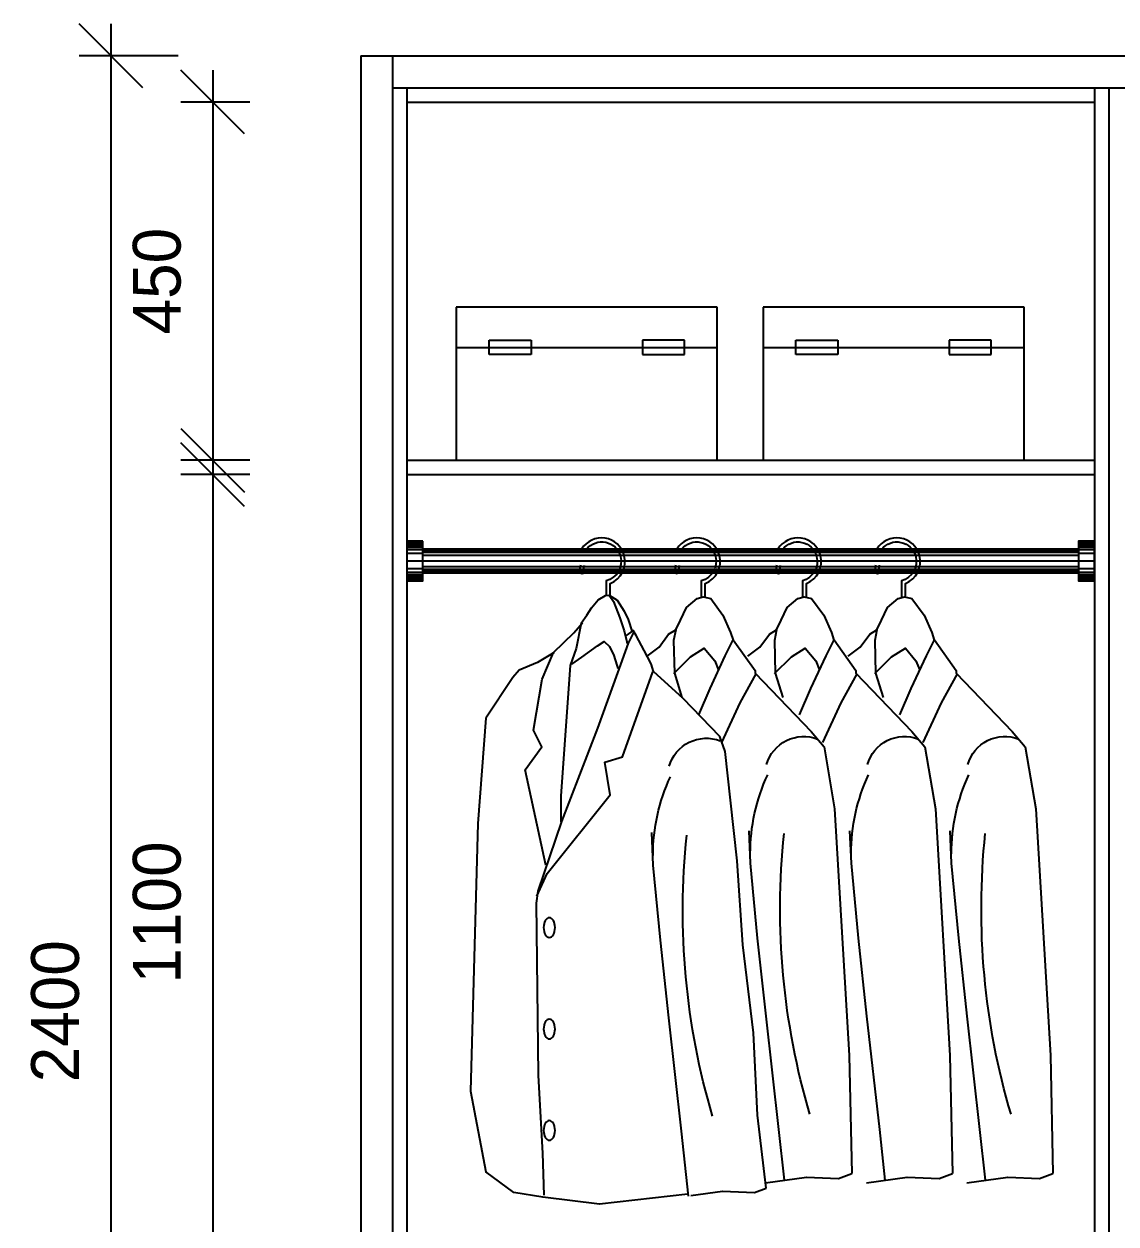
# Model space of a CAD drawing. Header units: millimetres. Extents: x 24776 to 57176, y -19492 to 15017.
# Drawn here: x 52503 to 53874, y -6092 to -4585 of the extents above; entities that cross this region are included whole.
import ezdxf

# ---------------------------------------------------------------- set-up
doc = ezdxf.new("R2010")
doc.units = ezdxf.units.MM
doc.header["$PDMODE"] = 3
doc.styles.add('RomanS', font='')
doc.styles.get('RomanS').set_extended_font_data('YouYuan')
doc.dimstyles.new('SC40', dxfattribs={"dimtxt": 60, "dimasz": 80, "dimexe": 40, "dimexo": 40, "dimgap": 40, "dimtad": 1, "dimdec": 0, "dimzin": 0, "dimdsep": 46, "dimtxsty": 'RomanS', "dimblk": 'OBLIQUE', "dimcen": 0, "dimdle": 40, "dimclrd": 9, "dimclre": 9, "dimclrt": 4, "dimadec": 0, "dimazin": 0, "dimtfac": 1, "dimtdec": 0, "dimtix": 1, "dimtmove": 2, "dimatfit": 1, "dimldrblk": 'DOT', "dimfxl": 1, "dimtolj": 1, "dimtzin": 0, "dimlwd": -1, "dimlwe": -1, "dimarcsym": 0})

# ---------------------------------------------------------------- blocks, each defined once
blk = doc.blocks.new('_Oblique')
at = {"color": 0, "linetype": 'ByBlock', "lineweight": -2}
blk.add_line((-0.5, -0.5), (0.5, 0.5), dxfattribs=at)
blk = doc.blocks.new('*D420')
at = {"color": 9, "transparency": 16777216}
for p, q in [((52611.9, -7064.8), (52611.9, -4584.8)), ((52696.3, -4624.8), (52571.9, -4624.8)), ((52696.3, -7024.8), (52571.9, -7024.8))]:
    blk.add_line(p, q, dxfattribs=at)
at = {"layer": 'Defpoints', "color": 0, "transparency": 16777216}
for p in [(52611.9, -4624.8), (52736.3, -4624.8), (52736.3, -7024.8)]:
    blk.add_point(p, dxfattribs=at)
at = {"color": 9, "transparency": 16777216, "xscale": 80, "yscale": 80, "zscale": 80}
for p, rotation in [((52611.9, -4624.8), 90), ((52611.9, -7024.8), 270)]:
    blk.add_blockref('_Oblique', p, dxfattribs=dict(at, rotation=rotation))
at = {"color": 4, "transparency": 16777216, "insert": (52541.9, -5824.8), "char_height": 60, "attachment_point": 5, "rotation": 90, "style": 'RomanS'}
blk.add_mtext('\\A1;2400', dxfattribs=at)
blk = doc.blocks.new('_Dot')
at = {"color": 0, "linetype": 'ByBlock', "lineweight": -2}
blk.add_line((-0.5, 0), (-1, 0), dxfattribs=at)
at = {"color": 0, "linetype": 'ByBlock', "const_width": 0.5}
blk.add_lwpolyline([(-0.25, 0, 1), (0.25, 0, 1)], format="xyb", close=True, dxfattribs=at)
blk = doc.blocks.new('SDFFAASF')
at = {"color": 250}
for p, q in [((47231.7, 12349.3), (47242, 12216.9)), ((47242, 12216.9), (47251.2, 11880.6)), ((47251.2, 11880.6), (47231.7, 11779.4))]:
    blk.add_line(p, q, dxfattribs=at)
for points in [[(46704.7, 12500.4), (46704.7, 12518.1, -0.375799), (46687, 12553.4, -0.662316), (46740.6, 12561.4)], [(46734.4, 12561.4, 0.616313), (46691.8, 12552.2, 0.413702), (46709.7, 12521.7), (46709.7, 12500.4)], [(46829.1, 12500.4), (46829.1, 12518.1, -0.375799), (46811.4, 12553.4, -0.662316), (46864.9, 12561.4)], [(46858.8, 12561.4, 0.616313), (46816.2, 12552.2, 0.413702), (46834.1, 12521.7), (46834.1, 12500.4)], [(46956.2, 12500.8), (46956.2, 12518.1, -0.375799), (46938.4, 12553.4, -0.662316), (46992, 12561.4)], [(46985.9, 12561.4, 0.616313), (46943.3, 12552.2, 0.413702), (46961.2, 12521.7), (46961.2, 12501.1)], [(47075.7, 12503.1), (47075.7, 12518.1, -0.375799), (47057.9, 12553.4, -0.662316), (47111.5, 12561.4)], [(47105.4, 12561.4, 0.616313), (47062.7, 12552.2, 0.413702), (47080.7, 12521.7), (47080.7, 12503.5)], [(46742.2, 12541.4, -0.068798), (46742.6, 12533.3, -1.055238), (46737.6, 12533.8, 0.07858), (46737.1, 12541.4)], [(46866.6, 12541.4, -0.068798), (46867, 12533.3, -1.055238), (46862, 12533.8, 0.07858), (46861.5, 12541.4)], [(46993.6, 12541.4, -0.068798), (46994, 12533.3, -1.055238), (46989.1, 12533.8, 0.07858), (46988.5, 12541.4)], [(47113.1, 12541.4, -0.068798), (47113.5, 12533.3, -1.055238), (47108.5, 12533.8, 0.07858), (47108, 12541.4)]]:
    blk.add_lwpolyline(points, format="xyb", dxfattribs=at)
for points in [[(46740.4, 12460.2), (46734.7, 12472.1), (46727.1, 12488), (46713.7, 12499.5), (46706, 12501.4), (46696.5, 12499.5), (46681.2, 12478.4), (46671.6, 12456.8), (46668.4, 12447.2)], [(46866.5, 12460.2), (46860.8, 12472.1), (46853.1, 12488), (46839.7, 12499.5), (46832.1, 12501.4), (46822.5, 12499.5), (46807.2, 12478.4), (46797.7, 12456.8), (46794.5, 12447.2)], [(46993.1, 12460.2), (46987.4, 12472.1), (46979.8, 12488), (46966.4, 12499.5), (46958.7, 12501.4), (46949.2, 12499.5), (46933.9, 12478.4), (46924.3, 12456.8), (46921.1, 12447.2)], [(47076.8, 12503.8), (47066.7, 12497.2), (47057.9, 12483.5), (47052.9, 12473), (47048, 12457.7)], [(47112.2, 12468.5), (47105, 12478.6), (47099.1, 12487.8), (47090.6, 12497.9), (47081.4, 12503.1), (47076.8, 12503.8), (47071.6, 12495.6), (47063.4, 12475.3), (47057.9, 12459), (47054.6, 12444.9), (47054.3, 12443)], [(47156.4, 12164.4), (47182.5, 12284.2), (47161.6, 12313.2), (47172.1, 12334.1), (47160.9, 12398.1), (47146.7, 12431.6), (47121.4, 12456.1), (47110.2, 12468.8)], [(47112.2, 12468.5), (47118.4, 12436.8), (47125.9, 12415.2), (47137.8, 12251.5), (47137.8, 12218.7)], [(46776.6, 12427), (46761.5, 12438.3), (46749.6, 12454.7), (46740.4, 12460.2), (46743.2, 12446.5), (46742.3, 12405.5), (46732.8, 12375.1)], [(46902.7, 12427), (46887.5, 12438.3), (46875.6, 12454.7), (46866.5, 12460.2), (46869.2, 12446.5), (46868.3, 12405.5), (46858.8, 12375.1)], [(46879.5, 11758.7), (46890.4, 11850.3), (46895.5, 11954), (46909.1, 12064.4), (46915.9, 12169.8), (46924.4, 12246.3), (46931.2, 12307.4), (46938, 12326.1), (46983.9, 12373.7), (47021.4, 12407.7), (47024.3, 12417.2), (47033, 12434), (47042.8, 12453), (47046.9, 12459.4), (47055.5, 12453), (47056.7, 12452.5)], [(47029.3, 12427), (47014.2, 12438.3), (47002.3, 12454.7), (46993.1, 12460.2), (46995.9, 12446.5), (46995, 12405.5), (46985.5, 12375.1)], [(47045.7, 12457.7), (47053.2, 12443.2), (47066.5, 12406.2), (47091.4, 12336.7), (47136.6, 12219.3), (47166.7, 12131.7), (47168.8, 12116.9), (47166, 11900.3), (47160.8, 11802.8), (47159.1, 11750.1)], [(46711.6, 12353.4), (46697.5, 12386.3), (46678.3, 12427.4), (46668.3, 12447.4), (46640.9, 12409.1), (46640.9, 12405.5), (46570.6, 12332.5), (46554.1, 12313.3), (46540.9, 12235.3), (46522.6, 11925.3), (46519.3, 11777.1)], [(46837.7, 12353.4), (46823.6, 12386.3), (46804.4, 12427.4), (46794.4, 12447.4), (46767, 12409.1), (46767, 12405.5), (46696.6, 12332.5), (46680.2, 12313.3), (46666.9, 12235.3), (46648.7, 11925.3), (46645.4, 11777.1)], [(46743, 12405.2), (46722, 12426.2), (46704.7, 12437), (46691.4, 12421.1), (46686.7, 12409.5)], [(46964.3, 12353.4), (46950.2, 12386.3), (46931, 12427.4), (46921, 12447.4), (46893.6, 12409.1), (46893.6, 12405.5), (46823.3, 12332.5), (46806.8, 12313.3), (46793.6, 12235.3), (46775.3, 11925.3), (46772, 11777.1)], [(46869, 12405.2), (46848, 12426.2), (46830.8, 12437), (46817.4, 12421.1), (46812.8, 12409.5)], [(46995.7, 12405.2), (46974.7, 12426.2), (46957.4, 12437), (46944.1, 12421.1), (46939.4, 12409.5)], [(47124, 12417.1), (47111.2, 12425.6), (47091.6, 12440), (47083.1, 12445.2), (47076.5, 12439), (47070.9, 12427.9), (47067.3, 12415.8), (47066, 12411.6)], [(47146, 12431.6), (47166.9, 12418.9), (47189.9, 12409.2), (47198.1, 12400.3)], [(46682.5, 12318.4), (46659.5, 12368.5), (46639.4, 12404.9)], [(46808.6, 12318.4), (46785.6, 12368.5), (46765.5, 12404.9)], [(46935.2, 12318.4), (46912.2, 12368.5), (46892.1, 12404.9)], [(47167.7, 12125.5), (47154.6, 12154.2), (47075.6, 12252.9), (47082.2, 12294), (47060, 12300.5), (47022.1, 12407.4)], [(47198.1, 12400.3), (47231.7, 12349.3)], [(46604, 11768.8), (46611, 11832.6), (46627, 11974.8), (46637.7, 12072.6), (46646.6, 12166.8), (46648.3, 12207.7)], [(46730.1, 11768.8), (46737, 11832.6), (46753, 11974.8), (46763.7, 12072.6), (46772.6, 12166.8), (46774.4, 12207.7)], [(46856.7, 11768.8), (46863.7, 11832.6), (46879.7, 11974.8), (46890.4, 12072.6), (46899.3, 12166.8), (46901, 12207.7)], [(46977.1, 11748.6), (46985.9, 11830.4), (47002, 11972.6), (47012.6, 12070.3), (47021.5, 12164.5), (47023.3, 12205.4)], [(46627.7, 11765.6), (46576.2, 11772.6), (46536.1, 11770.8), (46519.3, 11777.1)], [(46753.7, 11765.6), (46702.3, 11772.6), (46662.2, 11770.8), (46645.4, 11777.1)], [(46880.3, 11765.6), (46828.9, 11772.6), (46788.8, 11770.8), (46772, 11777.1)], [(46978, 11751.4), (47089.2, 11738.6), (47160.3, 11747.7), (47196.7, 11753.2), (47231.7, 11779.4)], [(46974.4, 11749.6), (46934.3, 11755), (46894.2, 11753.2), (46879.5, 11758.7)]]:
    blk.add_lwpolyline(points, dxfattribs=at)
for centre, radius, start, end in [((46579.8, 12277.7), 48.4, 15.7523, 111.1565), ((46705.9, 12277.7), 48.4, 15.7523, 111.1565), ((46832.5, 12277.7), 48.4, 15.7523, 111.1565), ((46954.8, 12275.5), 48.4, 15.7523, 111.1565), ((46413.5, 12179.2), 233.4, 359.9116, 24.988), ((46539.5, 12179.2), 233.4, 359.9116, 24.988), ((46666.2, 12179.2), 233.4, 359.9116, 24.988), ((46788.4, 12176.9), 233.4, 359.9116, 24.988), ((45699.6, 12109.3), 909.7, 343.5409, 5.9886), ((45952.3, 12109.3), 909.7, 343.5409, 5.9886), ((46074.6, 12107.1), 909.7, 343.5409, 5.9886)]:
    blk.add_arc(centre, radius, start, end, dxfattribs=at)
for centre in [(47152.1, 12086.1), (47152.1, 11958.7), (47152.1, 11831.3)]:
    blk.add_ellipse(centre, major_axis=(0, 12.4), ratio=0.580645, dxfattribs=at)
blk = doc.blocks.new('DFFGDGSG')
at = {"color": 250}
for p, q in [((33366.6, 11003.6), (33366.6, 10811.3)), ((33694.4, 11003.6), (33366.6, 11003.6)), ((33694.4, 10811.3), (33694.4, 11003.6)), ((33407.8, 10944.1), (33407.8, 10962.3)), ((33407.8, 10962.3), (33460.6, 10962.3)), ((33460.6, 10962.3), (33460.6, 10944.1)), ((33653.2, 10962.3), (33600.4, 10962.3)), ((33600.4, 10962.3), (33600.4, 10944.1)), ((33653.2, 10944.1), (33653.2, 10962.3)), ((33366.6, 10953), (33694.4, 10953)), ((33460.6, 10944.1), (33407.8, 10944.1)), ((33600.4, 10944.1), (33653.2, 10944.1)), ((33366.6, 10811.3), (33694.4, 10811.3))]:
    blk.add_line(p, q, dxfattribs=at)
blk = doc.blocks.new('*D428')
at = {"color": 9, "transparency": 16777216}
for p, q in [((52739.7, -4642.8), (52739.7, -5172.8)), ((52786.2, -4682.8), (52699.7, -4682.8)), ((52786.2, -5132.8), (52699.7, -5132.8))]:
    blk.add_line(p, q, dxfattribs=at)
at = {"layer": 'Defpoints', "color": 0, "transparency": 16777216}
for p in [(52826.2, -4682.8), (52739.7, -5132.8), (52826.2, -5132.8)]:
    blk.add_point(p, dxfattribs=at)
at = {"color": 9, "transparency": 16777216, "xscale": 80, "yscale": 80, "zscale": 80}
for p, rotation in [((52739.7, -4682.8), 90), ((52739.7, -5132.8), 270)]:
    blk.add_blockref('_Oblique', p, dxfattribs=dict(at, rotation=rotation))
at = {"color": 4, "transparency": 16777216, "insert": (52669.7, -4907.8), "char_height": 60, "attachment_point": 5, "rotation": 90, "style": 'RomanS'}
blk.add_mtext('\\A1;450', dxfattribs=at)
blk = doc.blocks.new('*D429')
at = {"color": 9, "transparency": 16777216}
for p, q in [((52739.7, -5110.8), (52739.7, -6290.8)), ((52786.2, -5150.8), (52699.7, -5150.8)), ((52786.2, -6250.8), (52699.7, -6250.8))]:
    blk.add_line(p, q, dxfattribs=at)
at = {"layer": 'Defpoints', "color": 0, "transparency": 16777216}
for p in [(52826.2, -5150.8), (52739.7, -6250.8), (52826.2, -6250.8)]:
    blk.add_point(p, dxfattribs=at)
at = {"color": 9, "transparency": 16777216, "xscale": 80, "yscale": 80, "zscale": 80}
for p, rotation in [((52739.7, -5150.8), 90), ((52739.7, -6250.8), 270)]:
    blk.add_blockref('_Oblique', p, dxfattribs=dict(at, rotation=rotation))
at = {"color": 4, "transparency": 16777216, "insert": (52669.7, -5700.8), "char_height": 60, "attachment_point": 5, "rotation": 90, "style": 'RomanS'}
blk.add_mtext('\\A1;1100', dxfattribs=at)

msp = doc.modelspace()

# ---------------------------------------------------------------- linework, layer by layer
at = {"color": 255}
for p, q in [((52925.5, -4624.8), (55255.5, -4624.8)), ((52925.5, -4624.8), (52925.5, -7024.8)), ((52965.5, -4624.8), (52965.5, -7024.8)), ((52965.5, -4664.8), (55215.5, -4664.8)), ((52983.5, -4664.8), (52983.5, -7024.8)), ((53847.5, -4664.8), (53847.5, -7024.8)), ((53865.5, -4664.8), (53865.5, -7024.8)), ((52983.5, -4682.8), (53847.5, -4682.8)), ((52983.5, -5132.8), (53847.5, -5132.8)), ((52983.5, -5150.8), (53847.5, -5150.8)), ((53827.5, -5244.4), (53003.5, -5244.4)), ((53827.5, -5274.4), (53003.5, -5274.4))]:
    msp.add_line(p, q, dxfattribs=at)
at = {"color": 250}
for p, q in [((53003.5, -5234.9), (52983.5, -5234.9)), ((53003.5, -5235.5), (52983.5, -5235.5)), ((53003.5, -5236.3), (52983.5, -5236.3)), ((53003.5, -5237.3), (52983.5, -5237.3)), ((53003.5, -5238.6), (52983.5, -5238.6)), ((53003.5, -5240.3), (52983.5, -5240.3)), ((53003.5, -5242.3), (52983.5, -5242.3)), ((53827.5, -5244.8), (53003.5, -5244.8)), ((53847.5, -5234.9), (53827.5, -5234.9)), ((53847.5, -5235.5), (53827.5, -5235.5)), ((53847.5, -5236.3), (53827.5, -5236.3)), ((53847.5, -5237.3), (53827.5, -5237.3)), ((53847.5, -5238.6), (53827.5, -5238.6)), ((53847.5, -5240.3), (53827.5, -5240.3)), ((53847.5, -5242.3), (53827.5, -5242.3)), ((53003.5, -5245.1), (52983.5, -5245.1)), ((53003.5, -5249.8), (52983.5, -5249.8)), ((53003.5, -5259.4), (52983.5, -5259.4)), ((53827.5, -5245.8), (53003.5, -5245.8)), ((53827.5, -5247), (53003.5, -5247)), ((53827.5, -5248.8), (53003.5, -5248.8)), ((53827.5, -5252.3), (53003.5, -5252.3)), ((53827.5, -5259.4), (53003.5, -5259.4)), ((53847.5, -5245.1), (53827.5, -5245.1)), ((53847.5, -5249.8), (53827.5, -5249.8)), ((53847.5, -5259.4), (53827.5, -5259.4)), ((53003.5, -5269.1), (52983.5, -5269.1)), ((53003.5, -5273.8), (52983.5, -5273.8)), ((53827.5, -5266.6), (53003.5, -5266.6)), ((53827.5, -5270.1), (53003.5, -5270.1)), ((53827.5, -5271.9), (53003.5, -5271.9)), ((53827.5, -5273.1), (53003.5, -5273.1)), ((53827.5, -5274), (53003.5, -5274)), ((53847.5, -5269.1), (53827.5, -5269.1)), ((53847.5, -5273.8), (53827.5, -5273.8)), ((53003.5, -5276.6), (52983.5, -5276.6)), ((53003.5, -5278.6), (52983.5, -5278.6)), ((53003.5, -5280.3), (52983.5, -5280.3)), ((53003.5, -5281.6), (52983.5, -5281.6)), ((53003.5, -5282.6), (52983.5, -5282.6)), ((53003.5, -5283.4), (52983.5, -5283.4)), ((53003.5, -5284), (52983.5, -5284)), ((53847.5, -5276.6), (53827.5, -5276.6)), ((53847.5, -5278.6), (53827.5, -5278.6)), ((53847.5, -5280.3), (53827.5, -5280.3)), ((53847.5, -5281.6), (53827.5, -5281.6)), ((53847.5, -5282.6), (53827.5, -5282.6)), ((53847.5, -5283.4), (53827.5, -5283.4)), ((53847.5, -5284), (53827.5, -5284))]:
    msp.add_line(p, q, dxfattribs=at)
at = {"color": 255}
for points in [[(53003.5, -5234.4), (52983.5, -5234.4), (52983.5, -5284.4), (53003.5, -5284.4)], [(53847.5, -5234.4), (53827.5, -5234.4), (53827.5, -5284.4), (53847.5, -5284.4)]]:
    msp.add_lwpolyline(points, close=True, dxfattribs=at)

# ---------------------------------------------------------------- block references
at = {"color": 250}
for p in [(19679, -15944.1), (20064.6, -15944.1)]:
    msp.add_blockref('DFFGDGSG', p, dxfattribs=at)
at = {"color": 255, "xscale": -1}
msp.add_blockref('SDFFAASF', (100314.6, -17805.8), dxfattribs=at)

# ---------------------------------------------------------------- dimensions: what is measured, and where the dimension line sits
at = {"color": 255}
for base, p1, p2, picture, middle in [((52611.9, -4624.8), (52736.3, -7024.8), (52736.3, -4624.8), '*D420', (52541.9, -5824.8)), ((52739.7, -5132.8), (52826.2, -4682.8), (52826.2, -5132.8), '*D428', (52669.7, -4907.8)), ((52739.7, -6250.8), (52826.2, -5150.8), (52826.2, -6250.8), '*D429', (52669.7, -5700.8))]:
    dim = msp.add_linear_dim(base=base, p1=p1, p2=p2, angle=90, dimstyle='SC40', dxfattribs=at)
    dim.commit()
    dim.dimension.update_dxf_attribs({"geometry": picture, "text_midpoint": middle})

doc.saveas('drawing.dxf')
